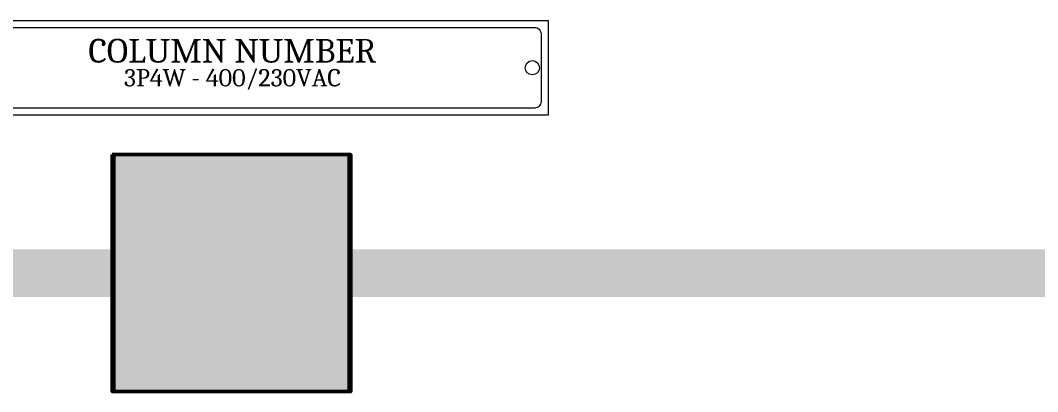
# Model space of a CAD drawing. Header units: millimetres. Extents: x -116965 to 323937, y 291661 to 566926.
# Drawn here: x -44949.4 to -44627.4, y 318501 to 318618.5 of the extents above; entities that cross this region are included whole.
import ezdxf

# ---------------------------------------------------------------- set-up
doc = ezdxf.new("R2010")
doc.units = ezdxf.units.MM
doc.layers.get('0').update_dxf_attribs({"lineweight": 18})
doc.layers.add('C00-00-00', color=7, linetype='Continuous')
doc.layers.add('dien', color=2, linetype='Continuous')
doc.layers.add('C32-AD-3C', color=7, linetype='Continuous', true_color=0x32ad3c)
doc.layers.add('C49-50-57', color=7, linetype='Continuous', true_color=0x495057)
doc.styles.add('hwTech', font='Cambria.ttf')

# ---------------------------------------------------------------- blocks, each defined once
blk = doc.blocks.new('QƯEQWQWEQWE')
at = {"color": 0, "lineweight": 13, "ltscale": 100}
blk.add_lwpolyline([(60414.52, 346788.3), (60214.52, 346788.3), (60214.52, 346818.3), (60414.52, 346818.3)], close=True, dxfattribs=at)
blk.add_lwpolyline([(60410.27, 346790.55), (60218.77, 346790.55, -0.414214), (60216.77, 346792.55), (60216.77, 346814.06, -0.414214), (60218.77, 346816.06), (60410.27, 346816.06, -0.414214), (60412.27, 346814.06), (60412.27, 346792.55, -0.414214)], format="xyb", close=True, dxfattribs=at)
at = {"color": 7}
for centre in [(60219.52, 346803.3), (60409.52, 346803.3)]:
    blk.add_circle(centre, 2.25, dxfattribs=at)
at = {"lineweight": -3, "ltscale": 5, "insert": (60314.57, 346808.64), "char_height": 7.5, "attachment_point": 5, "style": 'hwTech'}
blk.add_mtext_dynamic_manual_height_columns('COLUMN NUMBER', width=145.0456, gutter_width=12, heights=[0], dxfattribs=at)
at = {"layer": 'dien', "color": 6, "linetype": 'Continuous', "lineweight": 30, "insert": (60314.57, 346799.61), "char_height": 15, "width": 248.9403, "attachment_point": 5, "style": 'hwTech'}
blk.add_mtext('{\\H0.3667x;3P4W - 400/230VAC} ', dxfattribs=at)

msp = doc.modelspace()

# ---------------------------------------------------------------- hatches: boundary and pattern name
at = {"layer": 'C00-00-00'}
h = msp.add_hatch(color=256, dxfattribs=at)
edge = h.paths.add_edge_path()
edge.add_arc((-44882.820083, 318538.470917), 27.496163, 0, 360)
h = msp.add_hatch(color=256, dxfattribs=at)
edge = h.paths.add_edge_path()
edge.add_arc((-44882.820083, 318538.470917), 27.496163, 0, 360)
h = msp.add_hatch(color=256, dxfattribs=at)
edge = h.paths.add_edge_path()
edge.add_arc((-44882.820079, 318538.470917), 27.496163, 0, 360)
h = msp.add_hatch(color=256, dxfattribs=at)
h.dxf.hatch_style = 2
h.paths.add_polyline_path([(-44915.315545, 318545.96987), (-44850.324621, 318545.96987), (-44850.324621, 318530.971964), (-44915.315545, 318530.971964)])
at = {"layer": 'C32-AD-3C'}
h = msp.add_hatch(color=256, dxfattribs=at)
h.dxf.hatch_style = 2
h.paths.add_polyline_path([(-44905.316942, 318525.972661), (-44890.319036, 318525.972661), (-44890.319036, 318500.976152), (-44905.316942, 318500.976152)])
h = msp.add_hatch(color=256, dxfattribs=at)
h.dxf.hatch_style = 2
h.paths.add_polyline_path([(-44905.316942, 318525.972661), (-44890.319036, 318525.972661), (-44890.319036, 318500.976152), (-44905.316942, 318500.976152)])
h = msp.add_hatch(color=256, dxfattribs=at)
h.dxf.hatch_style = 2
h.paths.add_polyline_path([(-44905.316939, 318525.972661), (-44890.319032, 318525.972661), (-44890.319032, 318500.976152), (-44905.316939, 318500.976152)])
at = {"layer": 'C49-50-57'}
h = msp.add_hatch(color=256, dxfattribs=at)
h.dxf.hatch_style = 2
h.paths.add_polyline_path([(-44920.314849, 318575.965683), (-44845.325317, 318575.965683), (-44845.325317, 318500.976152), (-44920.314849, 318500.976152)])
h = msp.add_hatch(color=256, dxfattribs=at)
h.dxf.hatch_style = 2
h.paths.add_polyline_path([(-44920.314849, 318575.965683), (-44845.325317, 318575.965683), (-44845.325317, 318500.976152), (-44920.314849, 318500.976152)])
h = msp.add_hatch(color=256, dxfattribs=at)
h.dxf.hatch_style = 2
h.paths.add_polyline_path([(-44920.314845, 318575.965683), (-44845.325314, 318575.965683), (-44845.325314, 318500.976152), (-44920.314845, 318500.976152)])

# ---------------------------------------------------------------- linework, layer by layer
at = {"color": 1, "lineweight": -3, "ltscale": 5, "const_width": 15}
for points in [[(-44920.314849, 318538.470917), (-45054.649773, 318538.470917)], [(-44845.325314, 318538.470915), (-44479.422325, 318538.470915)]]:
    msp.add_lwpolyline(points, dxfattribs=at)
at = {"layer": 'C00-00-00', "lineweight": 50}
for points in [[(-44920.314849, 318575.965683), (-44845.325317, 318575.965683), (-44845.325317, 318500.976152), (-44920.314849, 318500.976152)], [(-44920.314845, 318575.965683), (-44845.325314, 318575.965683), (-44845.325314, 318500.976152), (-44920.314845, 318500.976152)], [(-44919.831947, 318575.965683), (-44844.842416, 318575.965683), (-44844.842416, 318500.976152), (-44919.831947, 318500.976152)]]:
    msp.add_lwpolyline(points, close=True, dxfattribs=at)

# ---------------------------------------------------------------- block references
at = {"lineweight": -3}
msp.add_blockref('QƯEQWQWEQWE', (-105196.856532, -28199.847385), dxfattribs=at)

doc.saveas('drawing.dxf')
